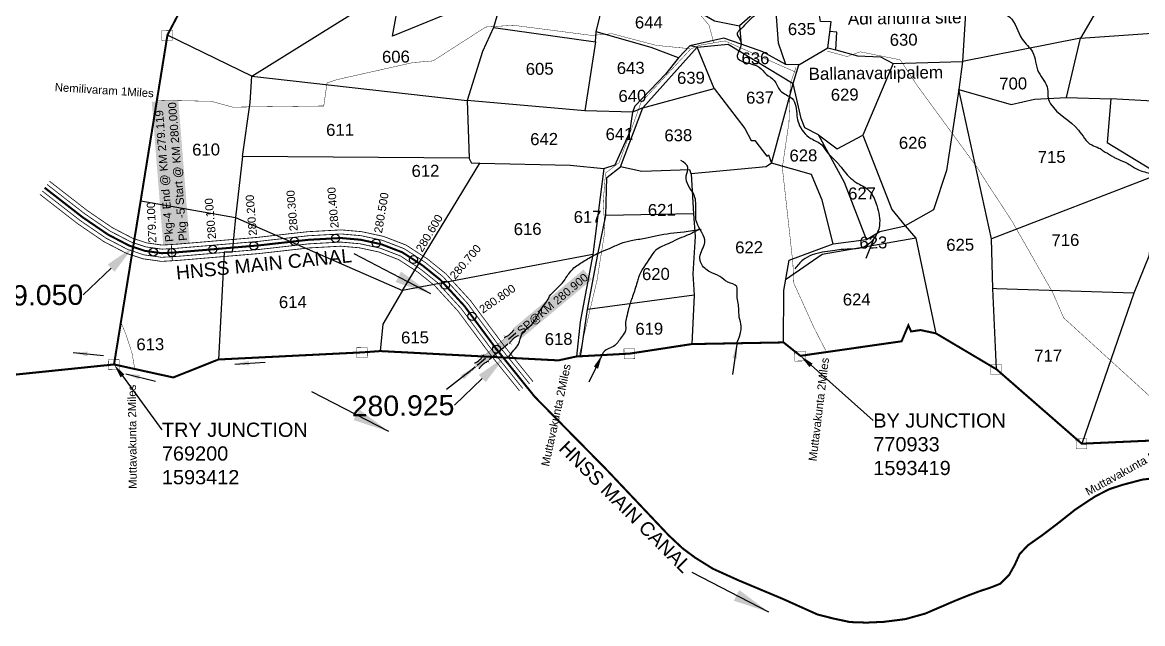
# Model space of a CAD drawing. Header units: feet. Extents: x 767600 to 777544, y 1589691 to 1604539.
# Drawn here: x 769044 to 771798, y 1592758 to 1594237 of the extents above; entities that cross this region are included whole.
import ezdxf
from ezdxf import colors
from ezdxf.entities.mleader import LeaderData, LeaderLine
from ezdxf.enums import TextEntityAlignment as Align
from ezdxf.math import Vec2, Vec3

# ---------------------------------------------------------------- set-up
doc = ezdxf.new("R2010")
doc.units = ezdxf.units.FT
doc.header["$LTSCALE"] = 15
doc.header["$MEASUREMENT"] = 0
doc.header["$PDMODE"] = 32
doc.header["$PDSIZE"] = 20
doc.linetypes.add('ACAD_ISO02W100', pattern=[15, 12, -3])
doc.linetypes.add('HIDDEN2', pattern=[0.1875, 0.125, -0.0625])
for name, color, linetype in [('CANAL1', 7, 'Continuous'), ('CRDS STONES', 7, 'Continuous'), ('CSMark', 72, 'Continuous'), ('PLOT', 7, 'Continuous'), ('PLOT NO', 7, 'Continuous'), ('ROADS', 6, 'Continuous'), ('STRUCTURE', 5, 'Continuous'), ('TANKS-STREAM', 4, 'Continuous'), ('text2', 7, 'Continuous'), ('VILLAGE BOUNDRY', 5, 'HIDDEN2'), ('VILLAGE STONES', 240, 'Continuous')]:
    doc.layers.add(name, color=color, linetype=linetype)
doc.styles.add('CANAL', font='Cambria.ttf')
doc.styles.get("Standard").update_dxf_attribs({"font": 'arial.ttf'})
doc.linetypes.add('DOTS', pattern='A,1e-06,-3,["●",Standard,S=3,R=0,X=-1.25,Y=-1.25],-3', length=6.000001)
doc.dimstyles.new('CRDS', dxfattribs={"dimtxt": 20, "dimasz": 35, "dimexe": 0.18, "dimexo": 0.0625, "dimgap": 0.09, "dimtad": 0, "dimtih": 1, "dimtoh": 1, "dimdec": 0, "dimzin": 2, "dimdsep": 46, "dimtxsty": 'CANAL', "dimcen": 0.09, "dimclrt": 256, "dimadec": 0, "dimazin": 0, "dimtfac": 1, "dimtdec": 0, "dimtofl": 0, "dimtmove": 0, "dimatfit": 3, "dimfxl": 1, "dimtfill": 2, "dimtfillclr": 5, "dimtolj": 1, "dimtzin": 0, "dimarcsym": 0})
doc.dimstyles.get("Standard").update_dxf_attribs({"dimtxt": 0.18, "dimasz": 0.18, "dimexe": 0.18, "dimexo": 0.0625, "dimgap": 0.09, "dimtad": 0, "dimtih": 1, "dimtoh": 1, "dimdec": 4, "dimzin": 0, "dimdsep": 46, "dimtxsty": 'Standard', "dimcen": 0.09, "dimadec": 0, "dimazin": 0, "dimtfac": 1, "dimtdec": 4, "dimtofl": 0, "dimtmove": 0, "dimatfit": 3, "dimfxl": 1, "dimtolj": 1, "dimtzin": 0, "dimarcsym": 0})

# ---------------------------------------------------------------- blocks, each defined once
blk = doc.blocks.new('SP')
at = {"layer": 'STRUCTURE'}
h = blk.add_hatch(dxfattribs=at)
h.set_pattern_fill('DASH', color=256, scale=8, style=0)
edge = h.paths.add_edge_path()
edge.add_spline(control_points=[(769825.7, 1706742.1), (769825.3, 1706741.8), (769823.8, 1706740.8), (769820.9, 1706740.3), (769817, 1706739.7), (769811.4, 1706738.9), (769804, 1706739.7), (769798.4, 1706741), (769795.6, 1706741.6)], knot_values=[0, 0, 0, 0, 1.613557, 5.24513, 8.624976, 13.470124, 22.190216, 30.746377, 30.746377, 30.746377, 30.746377], degree=3, periodic=0)
edge.add_line((769795.6, 1706741.6), (769792.6, 1706739.6))
edge.add_line((769792.6, 1706739.6), (769732.6, 1706739.6))
edge.add_line((769732.6, 1706739.6), (769729.6, 1706741.6))
edge.add_spline(control_points=[(769729.6, 1706741.6), (769726.9, 1706740.9), (769721.3, 1706739.5), (769713.9, 1706738.5), (769708.3, 1706739.1), (769704.4, 1706739.6), (769701.5, 1706740), (769700, 1706741), (769699.5, 1706741.3)], knot_values=[0, 0, 0, 0, 8.556161, 17.276253, 22.121402, 25.501247, 29.13282, 30.746377, 30.746377, 30.746377, 30.746377], degree=3, periodic=0)
edge.add_line((769699.5, 1706741.3), (769699.5, 1706722.1))
edge.add_spline(control_points=[(769699.5, 1706722.1), (769700, 1706722.4), (769701.4, 1706723.4), (769704.3, 1706724), (769708.2, 1706724.5), (769713.8, 1706725.3), (769721.2, 1706724.5), (769726.8, 1706723.3), (769729.6, 1706722.6)], knot_values=[0, 0, 0, 0, 1.613557, 5.24513, 8.624976, 13.470124, 22.190216, 30.746377, 30.746377, 30.746377, 30.746377], degree=3, periodic=0)
edge.add_line((769729.6, 1706722.6), (769732.6, 1706724.6))
edge.add_line((769732.6, 1706724.6), (769792.6, 1706724.6))
edge.add_line((769792.6, 1706724.6), (769795.6, 1706722.6))
edge.add_spline(control_points=[(769795.6, 1706722.6), (769798.4, 1706723.3), (769803.9, 1706724.8), (769811.3, 1706725.8), (769817, 1706725.1), (769820.9, 1706724.7), (769823.8, 1706724.2), (769825.2, 1706723.3), (769825.7, 1706723)], knot_values=[0, 0, 0, 0, 8.556161, 17.276253, 22.121402, 25.501247, 29.13282, 30.746377, 30.746377, 30.746377, 30.746377], degree=3, periodic=0)
edge.add_line((769825.7, 1706723), (769825.7, 1706742.1))
h.paths.add_polyline_path([(769764.2, 1706732.1, -1), (769761.1, 1706732.1, -1)], flags=0)
h.paths.add_polyline_path([(769761.1, 1706732.1, 1), (769764.2, 1706732.1, 1)], flags=16)
at = {"layer": 'STRUCTURE', "const_width": 0.628}
for points in [[(769726.6, 1706747.6), (769726.6, 1706743.6), (769732.6, 1706739.6), (769792.6, 1706739.6), (769798.6, 1706743.6), (769798.6, 1706747.6)], [(769726.6, 1706716.6), (769726.6, 1706720.6), (769732.6, 1706724.6), (769792.6, 1706724.6), (769798.6, 1706720.6), (769798.6, 1706716.6)]]:
    blk.add_lwpolyline(points, dxfattribs=at)
at = {"layer": 'STRUCTURE', "color": 3}
blk.add_lwpolyline([(769732.6, 1706724.6), (769792.6, 1706724.6)], dxfattribs=at)
blk.add_lwpolyline([(769732.6, 1706724.6), (769792.6, 1706724.6)], dxfattribs=at)
at = {"layer": 'STRUCTURE', "color": 0}
blk.add_circle((769762.6, 1706732.1), 1.55, dxfattribs=at)
at = {"layer": 'STRUCTURE'}
for points in [[(769699.5, 1706741.3), (769700.9, 1706740.5), (769704.4, 1706739.6), (769707.8, 1706739.2), (769712.6, 1706738.8), (769721.3, 1706739.7), (769729.6, 1706741.6)], [(769825.7, 1706742.1), (769824.3, 1706741.3), (769820.8, 1706740.3), (769817.5, 1706739.8), (769812.7, 1706739.2), (769804, 1706739.9), (769795.6, 1706741.6)], [(769699.5, 1706722.1), (769700.9, 1706723), (769704.4, 1706724), (769707.7, 1706724.5), (769712.5, 1706725), (769721.2, 1706724.4), (769729.6, 1706722.6)], [(769825.7, 1706723), (769824.3, 1706723.8), (769820.8, 1706724.7), (769817.4, 1706725.1), (769812.6, 1706725.5), (769803.9, 1706724.6), (769795.6, 1706722.6)]]:
    blk.add_spline(points, degree=3, dxfattribs=at)
at = {"layer": 'STRUCTURE', "color": 0}
blk.add_text('STREAM', height=5, dxfattribs=at).set_placement((769684.3, 1706732.1), align=Align.MIDDLE_CENTER)
for points in [[(769727.4, 1706732.1), (769700.8, 1706732.1)], [(769824.4, 1706732.1), (769800.5, 1706732.1)]]:
    blk.add_leader(points, dimstyle='Standard', override={"dimasz": 10, "dimgap": 0.09, "dimtad": 0}, dxfattribs=at)

msp = doc.modelspace()

# ---------------------------------------------------------------- linework, layer by layer
at = {"layer": 'CANAL1', "color": 1, "linetype": 'HIDDEN2', "ltscale": 6, "const_width": 5}
msp.add_lwpolyline([(769098.8, 1593830.1), (769191.7, 1593757.8), (769254.8, 1593714.7), (769307.1, 1593687.5), (769345.1, 1593674.8), (769386.9, 1593669), (769411.7, 1593670.4), (769425.1, 1593671.3), (769623.1, 1593688), (769747, 1593702), (769827.2, 1593706.4), (769875.2, 1593702.2), (769926.3, 1593691.1), (769978.1, 1593671.2), (770027.5, 1593639.1), (770071.5, 1593603.7), (770130.6, 1593539.3), (770209.6, 1593432.8), (770303.7, 1593315.7), (770334.7, 1593284.3), (770480.9, 1593135.8), (770622.8, 1592985.7), (770632.6, 1592975.3), (770667.3, 1592942.8), (770698.6, 1592919.7), (770741.7, 1592892.8), (770804, 1592864.6), (770912.5, 1592819.1), (770998.8, 1592780.3), (771037.9, 1592770.4), (771078.7, 1592761.7), (771119.2, 1592760.4), (771162.1, 1592762.3), (771214.6, 1592769), (771263.5, 1592782.6), (771334.8, 1592813.3), (771372, 1592828.3), (771399.2, 1592838.4), (771423.3, 1592846.3), (771448, 1592856), (771449.8, 1592857.8), (771469.8, 1592878), (771483.6, 1592902.6), (771495.6, 1592929.1), (771515.9, 1592950.6), (771551.7, 1592975.8), (771588.6, 1593003.8), (771632.1, 1593038.3), (771680.7, 1593070.5), (771715.5, 1593088.5), (771747.5, 1593099), (771797.5, 1593112.2), (771845.3, 1593117.7)], dxfattribs=at)
at = {"layer": 'CANAL1', "color": 5, "const_width": 2}
for points in [[(769104.6, 1593838.3), (769197.6, 1593765.9), (769260, 1593723.3), (769311.1, 1593696.7), (769347.4, 1593684.6), (769387.3, 1593679), (769424.4, 1593681.2), (769622.2, 1593697.9), (769746.1, 1593711.9), (769827.4, 1593716.4), (769876.7, 1593712.1), (769929.2, 1593700.7), (769982.7, 1593680.1), (770033.4, 1593647.2), (770078.4, 1593611), (770138.3, 1593545.7), (770219, 1593436.9), (770291, 1593347.5)], [(769093, 1593822), (769185.8, 1593749.7), (769249.7, 1593706.1), (769303.2, 1593678.2), (769342.8, 1593665), (769386.5, 1593658.9), (769425.9, 1593661.3), (769624.1, 1593678), (769747.8, 1593692), (769827.1, 1593696.4), (769873.7, 1593692.3), (769923.4, 1593681.5), (769973.5, 1593662.2), (770021.6, 1593630.9), (770064.7, 1593596.4), (770122.8, 1593532.9), (770203.2, 1593424.6), (770274.3, 1593336.3)]]:
    msp.add_lwpolyline(points, dxfattribs=at)
at = {"layer": 'CANAL1', "color": 1, "const_width": 2}
for points in [[(769110.4, 1593846.4), (769203.5, 1593774), (769265.1, 1593731.9), (769315, 1593705.9), (769349.7, 1593694.4), (769387.7, 1593689), (769423.7, 1593691.2), (769621.2, 1593707.9), (769745.3, 1593721.9), (769827.5, 1593726.4), (769878.2, 1593722), (769932.1, 1593710.3), (769987.2, 1593689.1), (770039.3, 1593655.3), (770085.2, 1593618.4), (770146, 1593552), (770226.9, 1593443), (770299.4, 1593353)], [(769087.2, 1593813.8), (769179.9, 1593741.7), (769244.5, 1593697.5), (769299.3, 1593669), (769340.5, 1593655.3), (769386.1, 1593648.9), (769426.6, 1593651.3), (769625.1, 1593668.1), (769748.7, 1593682), (769826.9, 1593686.3), (769872.2, 1593682.4), (769920.6, 1593671.9), (769969, 1593653.3), (770015.8, 1593622.8), (770057.8, 1593589.1), (770115.1, 1593526.5), (770195.3, 1593418.5), (770266, 1593330.8)]]:
    msp.add_lwpolyline(points, dxfattribs=at)
at = {"layer": 'CSMark', "color": 84, "const_width": 2}
msp.add_lwpolyline([(769410.3, 1593690.4), (769412.7, 1593650.5)], dxfattribs=at)
at = {"layer": 'CSMark', "color": 3}
for p in [(769612.9, 1593687.1), (769713.2, 1593698.1), (769813.8, 1593705.6), (769913.7, 1593693.8), (769366, 1593671.9), (769411.7, 1593670.4), (769512.3, 1593678.6), (770005.4, 1593653.4), (770083.8, 1593590.4), (770149.4, 1593513.8), (770209.6, 1593432.8)]:
    msp.add_point(p, dxfattribs=at)
at = {"layer": 'PLOT'}
for points in [[(772167.2, 1594351.6), (772209.9, 1594601.8), (772101.8, 1594565.2), (771929.4, 1594496.6), (771790.7, 1594445.3), (771744.1, 1594368.8), (771645.2, 1594197.7)], [(770453, 1594189.1), (770454.4, 1594213.5), (770489.7, 1594359), (770383.7, 1594426.9), (770363.7, 1594498.4), (770357.1, 1594522)], [(769607.8, 1594104.4), (769929.5, 1594305.5), (769557.1, 1594504.6)], [(770921.1, 1594133.6), (770902.7, 1594185.9), (770895.1, 1594283.7), (770963.4, 1594368.9), (771008.6, 1594483.9), (770940.7, 1594488.7), (770929.1, 1594494.9), (770880.2, 1594484.8), (770887.4, 1594416.9), (770891.8, 1594350.6), (770838.2, 1594255.3), (770806.6, 1594228.4)], [(770266.7, 1594490.2), (770249, 1594383.2), (770130.7, 1594361.7), (770082.9, 1594255.1), (769954.2, 1594202.9), (769971.2, 1594298.9), (769929.5, 1594305.5)], [(771790.7, 1594445.3), (771710.5, 1594399.7), (771560, 1594418.2), (771348.3, 1594448.6), (771341.6, 1594368.6), (771357.1, 1594359.9), (771363.8, 1594285.7), (771354.9, 1594140.8)], [(770249, 1594383.2), (770201.9, 1594224.2), (770175.3, 1594165), (770137.3, 1594044.3)], [(770952.9, 1594132.5), (771024, 1594174.4), (771032.2, 1594237.9), (771005.8, 1594238.6), (770998.9, 1594283.3), (770978.9, 1594278.8), (770895.1, 1594283.7)], [(770704.8, 1594264.4), (770745.1, 1594240.4), (770806.6, 1594228.4), (770811.1, 1594183.4), (770768.4, 1594198), (770684.7, 1594178.8), (770656.6, 1594150), (770590, 1594175.2), (770454.4, 1594213.5)], [(770201.9, 1594224.2), (770453, 1594189.1), (770426.9, 1594019.2)], [(771645.2, 1594197.7), (771903.9, 1594216.4), (772344.4, 1594043.5), (772344.7, 1593920.4), (772411.1, 1593974.5), (772506.8, 1594011.3), (772344.4, 1594043.5)], [(769585.6, 1593907.1), (769604.2, 1594039.6), (769607.8, 1594104.4), (769400.7, 1594205.5)], [(771024, 1594174.4), (771044.1, 1594169.6), (771046.1, 1594213), (771028.6, 1594214)], [(771610.7, 1594051.8), (771645.2, 1594197.7), (771354.9, 1594140.8)], [(770569.6, 1594026.7), (770702.5, 1594175.5), (770684.7, 1594178.8)], [(770569.6, 1594026.7), (770744.9, 1594074.3), (770702.5, 1594175.5)], [(770702.5, 1594175.5), (770778.7, 1594183.2), (770938.8, 1594086.6), (770952.9, 1594132.5), (770921.1, 1594133.6), (770864.4, 1594164), (770811.1, 1594183.4)], [(771044.1, 1594169.6), (771097, 1594154.4), (771153.3, 1594152.4), (771185, 1594135.3), (771110, 1593959.3)], [(770656.6, 1594150), (770625.1, 1594109.5), (770549.3, 1594030.7), (770543.9, 1594016)], [(771185, 1594135.3), (771354.9, 1594140.8), (771346.4, 1594071.6), (771315.8, 1593872.1), (771284, 1593775.9), (771214.4, 1593736.6)], [(769607.8, 1594104.4), (770137.3, 1594044.3), (770142, 1593903)], [(770915.1, 1593449.6), (770915.5, 1593577.4), (770928.9, 1593652.2), (771036.9, 1593692.4), (771010, 1593799.6), (770984.2, 1593862.7), (770885.6, 1593890.1), (770938.8, 1594086.6)], [(771119.1, 1593702.8), (771065, 1593842.6), (771000.7, 1593960.2), (770967.9, 1593977.5), (770958.1, 1594000.1), (770938.8, 1594086.6)], [(770744.9, 1594074.3), (770820, 1593975.9), (770835.6, 1593946.6), (770844.9, 1593946.4), (770874.5, 1593907.5), (770878.6, 1593910.8), (770885.6, 1593890.1), (770872.6, 1593881.3), (770687.9, 1593864), (770685, 1593873.8), (770566.6, 1593869.7)], [(771438.6, 1593383.5), (771429.8, 1593582.2), (771426.1, 1593704.3), (771346.4, 1594071.6), (771474.9, 1594035.2), (771531.9, 1594047.9), (771610.7, 1594051.8), (771719.3, 1594048.4), (771710.9, 1593941.6), (771838.3, 1593863.5), (771426.1, 1593704.3)], [(770545.9, 1594015.9), (770426.9, 1594019.2), (770137.3, 1594044.3)], [(770416.2, 1593414.3), (770433.5, 1593530.3), (770458.3, 1593666.1), (770478.2, 1593761.4), (770480.6, 1593855.5), (770514.8, 1593881.5), (770569.6, 1594026.7), (770543.9, 1594016.3), (770536.5, 1593966.1), (770500.1, 1593885.8), (770472.9, 1593876.4)], [(772048.9, 1593624.4), (772074.8, 1593800.7), (772199.2, 1593769.4), (772344.7, 1593920.4), (772256.3, 1593941.1), (772252.1, 1593925.5), (772058.9, 1594029.6), (771719.3, 1594048.4)], [(771000.7, 1593960.2), (771046.7, 1593925.5), (771110, 1593959.3), (771181.2, 1593776.6), (771214.4, 1593736.6)], [(769978.9, 1593577.7), (770168.4, 1593890.5), (770148.9, 1593889.7), (770142, 1593903), (769585.6, 1593907.1), (769568.2, 1593756.7)], [(770168.4, 1593890.5), (770391, 1593885.7), (770473.7, 1593877), (770446.2, 1593665.5), (769978.9, 1593577.7)], [(770687.9, 1593864), (770693.9, 1593765.6), (770478.2, 1593761.4)], [(770566.6, 1593869.7), (770514.8, 1593881.5)], [(771838.3, 1593863.5), (771813, 1593662.1), (771776.1, 1593570.9), (771438.8, 1593581.2)], [(769335.4, 1593797.9), (769568.2, 1593756.7), (769560.2, 1593671.6), (769540.5, 1593671.9), (769526.1, 1593407.6)], [(769568.2, 1593756.7), (769978.9, 1593577.7), (769929.9, 1593494.4), (769924, 1593428.3)], [(770693.9, 1593765.6), (770698.3, 1593710.4), (770692.1, 1593618.5), (770695.3, 1593566), (770433.5, 1593530.3)], [(771036.9, 1593692.4), (771119.1, 1593702.8), (771151.7, 1593722.4), (771214.4, 1593736.6), (771240.5, 1593706), (771010.4, 1593665.9), (770920.3, 1593603.6)], [(771137.2, 1593705.4), (771117.5, 1593656.4)], [(771240.5, 1593706), (771289.9, 1593471.8)], [(770446.2, 1593665.5), (770415, 1593500.6), (770406.1, 1593415)], [(771438.8, 1593581.2), (771429.8, 1593582.2)], [(770695.3, 1593566), (770689.5, 1593445.5)], [(771776.1, 1593570.9), (771648.2, 1593200.5)]]:
    msp.add_lwpolyline(points, dxfattribs=at)
at = {"layer": 'ROADS', "linetype": 'HIDDEN2', "ltscale": 10, "const_width": 1}
for points in [[(769591.4, 1594819.2), (769790.3, 1594772.1), (769943.6, 1594702.1), (770018.3, 1594665.3), (770254.7, 1594578.5), (770325.1, 1594526.8), (770405.3, 1594441.2), (770477, 1594383.2), (770645.1, 1594300), (770699.1, 1594268.9), (770732.1, 1594229.8), (770743.5, 1594186.7)], [(770412.7, 1593416.4), (770456.5, 1593601.6), (770475.9, 1593722.7), (770472.1, 1593797.4), (770477.5, 1593866.1), (770510.8, 1593891.6), (770554.4, 1594010.4), (770564.3, 1594039), (770686.6, 1594170.8), (770707.9, 1594180.3), (770771.2, 1594191.2), (770946.3, 1594113.9)], [(769320.3, 1593384.7), (769313.7, 1593423.1), (769298.6, 1593469.4), (769286.5, 1593498.9)]]:
    msp.add_lwpolyline(points, dxfattribs=at)
at = {"layer": 'ROADS', "linetype": 'DOTS', "ltscale": 0.5, "const_width": 1}
for points in [[(769373.3, 1594045.4), (769508.1, 1594042.7), (769561.5, 1594028.3), (769785, 1594031.2), (769793.1, 1594088), (769818.7, 1594096.3), (770004, 1594137.9), (770053.6, 1594142.1), (770182.9, 1594225.3), (770251.1, 1594229.7), (770443.9, 1594204.7), (770493.7, 1594208.9), (770602, 1594180.3), (770684.5, 1594172.1)], [(771021.7, 1594166.4), (771071.2, 1594152.9), (771103.9, 1594164.4), (771201.9, 1594144.8), (771245.9, 1594078.4), (771391.2, 1593879.7), (771416.2, 1593840.3), (771477, 1593747.5), (771576.7, 1593572.6), (771603.8, 1593510), (771732.4, 1593392.8), (771913.3, 1593227.9)], [(770945.7, 1594125.9), (770931.7, 1594086.1), (770928.5, 1593991.3), (770912.2, 1593879.6), (770938.1, 1593645.6), (770940.3, 1593595.6), (770990, 1593485.8), (771018.7, 1593429.9)]]:
    msp.add_lwpolyline(points, dxfattribs=at)
at = {"layer": 'TANKS-STREAM'}
for points in [[(770988.2, 1594691), (771002.3, 1594672.3), (771007.6, 1594650.4), (771014.1, 1594633.5), (771015.5, 1594622.8), (771015.1, 1594604.5), (771011.6, 1594581.8), (771008.1, 1594559.7), (771006.7, 1594521.3), (771009.1, 1594488), (771041, 1594453.5), (771056.3, 1594439.8), (771079.8, 1594425.6), (771100.8, 1594416.5), (771112.1, 1594415.4), (771128.4, 1594423.7), (771139.7, 1594428.3), (771159.1, 1594436.7), (771169.2, 1594438.1), (771180.1, 1594418.8), (771194, 1594418.3), (771214.2, 1594417.3), (771233.7, 1594415.7), (771255.9, 1594406.5), (771275, 1594393.5), (771285.2, 1594383), (771306.1, 1594373.8), (771327, 1594368.4), (771354.2, 1594358.1), (771375, 1594358.3), (771431.1, 1594277.5), (771441.9, 1594267), (771471.1, 1594249.7), (771502.1, 1594195.4), (771527.1, 1594164.2), (771542.2, 1594114.3), (771564.2, 1594073.1), (771565.7, 1594050.4), (771571.6, 1594036.7), (771640, 1593971.9), (771672.6, 1593935.2), (771690.3, 1593927.8), (771701.1, 1593921), (771721.4, 1593908.7), (771729.7, 1593903.8), (771755, 1593892.8), (771767.7, 1593885.4), (771788.1, 1593873.7), (771819, 1593865.3), (771838.6, 1593859.9), (771896.5, 1593840.2), (771910.4, 1593837.9), (771940.1, 1593833.9), (771992, 1593818.8), (772011.6, 1593812.8), (772033.1, 1593801.1), (772066.1, 1593788.9), (772087, 1593779.1), (772145.2, 1593705.9), (772165.3, 1593686.4), (772191.2, 1593658.4), (772207.1, 1593636.6), (772235.9, 1593603.7), (772255.3, 1593580.6), (772284.9, 1593543.4), (772293.7, 1593465.2), (772303.2, 1593444.8), (772313.3, 1593433.6), (772347.8, 1593397.9), (772368.8, 1593365.6), (772380.3, 1593348.7), (772360.7, 1593231.1), (772359.5, 1593212.7), (772359.8, 1593189.3), (772358, 1593165.9), (772355.4, 1593147.4), (772355.6, 1593129), (772359.5, 1593105.7), (772347.5, 1593097)], [(771009, 1594486.8), (771007.1, 1594475.7), (770998.2, 1594461.3), (770986.2, 1594441.9), (770982.3, 1594433.8), (770981.6, 1594410.4), (770965.6, 1594389.9), (770957.7, 1594373.6), (770953.8, 1594361.4), (770940.8, 1594343), (770932.9, 1594322.6), (770926, 1594312.4), (770906.9, 1594296.9), (770890.7, 1594289.6), (770875.5, 1594287.4), (770865.6, 1594274.1), (770833.4, 1594244.2), (770823.4, 1594234), (770806.4, 1594216.5), (770801.4, 1594210.4), (770808.7, 1594193.2), (770810.9, 1594184.1), (770801.1, 1594152.5), (770855.3, 1594126.5), (770872.8, 1594109.5), (770892.3, 1594093.5), (770906.8, 1594069.4), (770922.2, 1594058.4), (770936.5, 1594049.5), (770948.2, 1594007), (770952.5, 1593987.8), (770982.5, 1593951.3), (771009.1, 1593935.4), (771022.6, 1593917.3), (771043.1, 1593896.3), (771060.7, 1593875.2), (771093.6, 1593843.2), (771124.3, 1593824.3), (771137.7, 1593804.2), (771144.1, 1593786.1), (771150.8, 1593736.5), (771114, 1593684.8), (771057.2, 1593678), (771035.9, 1593674.7), (771010.6, 1593671.3), (770963.1, 1593652.4), (770943.1, 1593630.9)], [(770799.1, 1593445.7), (770808.8, 1593470.2), (770810.5, 1593477.5), (770811.2, 1593489.3), (770806.4, 1593511.8), (770805.2, 1593533.5), (770801.1, 1593568.7), (770800, 1593586.8), (770778.1, 1593598.2), (770758.9, 1593611.6), (770734.3, 1593623), (770712.3, 1593644.4), (770709.4, 1593659.8), (770721.6, 1593695.6), (770701.9, 1593744.2), (770699.6, 1593780.3), (770694.7, 1593813.7), (770681.7, 1593834.4), (770676, 1593859.6), (770680.2, 1593879.6), (770662.8, 1593897.4)], [(770238.9, 1593413.3), (770252.3, 1593430.7), (770263.9, 1593445.3), (770272.6, 1593471.7), (770286.9, 1593485.4), (770303.9, 1593503.7), (770317.1, 1593528.3), (770332.3, 1593549.3), (770340.2, 1593563), (770371.5, 1593595.9), (770383.1, 1593612.3), (770402.7, 1593635.2), (770416.1, 1593644.4), (770444, 1593661.1), (770462, 1593670.3), (770487.2, 1593680.6), (770514.2, 1593692.7), (770540.4, 1593700.3), (770574.7, 1593706.2), (770604.5, 1593712.9), (770670.5, 1593721.9), (770712.9, 1593727.8)], [(770707.5, 1593727.8), (770680.5, 1593713.9), (770658.9, 1593705.4), (770636.4, 1593694.3), (770600.4, 1593675.7), (770588, 1593659.3), (770558.7, 1593609.2), (770555.3, 1593597.4), (770544, 1593562.9), (770534.4, 1593532.9), (770529.2, 1593511.1), (770526.7, 1593495.7), (770526.9, 1593479.5), (770518.1, 1593464.9), (770500.2, 1593442), (770473.3, 1593426.3), (770468.9, 1593419)]]:
    msp.add_spline(points, degree=3, dxfattribs=at)
at = {"layer": 'VILLAGE BOUNDRY', "linetype": 'ACAD_ISO02W100', "lineweight": -2, "ltscale": 0.2, "const_width": 5}
for points in [[(771931.5, 1593213.2), (771648.2, 1593200.5), (771438.6, 1593383.5), (771289.9, 1593471.8), (771251.7, 1593480), (771228.7, 1593476.5), (771222, 1593491.7), (771205.4, 1593452.4), (770956.6, 1593416.6), (770915.1, 1593449.6), (770689.5, 1593445.5), (770537, 1593422.1), (770406.1, 1593415), (770361.7, 1593405.4), (769924, 1593428.3), (769879.5, 1593425.1), (769526.1, 1593407.6), (769415.1, 1593363.4), (769269.4, 1593395.4), (769336, 1593804.7), (769400.7, 1594205.5), (769557.1, 1594504.6)], [(769269.4, 1593395.4), (768997.4, 1593367.4)]]:
    msp.add_lwpolyline(points, dxfattribs=at)
at = {"layer": 'VILLAGE STONES', "const_width": 0.979}
for points in [[(769386.6, 1594217), (769413.1, 1594217.4), (769413.4, 1594193), (769386.9, 1594192.7)], [(769865.4, 1593436.6), (769891.9, 1593437), (769892.2, 1593412.6), (769865.7, 1593412.3)], [(770522.9, 1593433.6), (770549.4, 1593433.9), (770549.7, 1593409.6), (770523.2, 1593409.2)], [(770942.5, 1593428.1), (770969, 1593428.4), (770969.3, 1593404.1), (770942.8, 1593403.7)], [(769255.3, 1593406.9), (769281.8, 1593407.2), (769282.2, 1593382.9), (769255.6, 1593382.5)], [(771424.5, 1593395), (771451, 1593395.3), (771451.3, 1593371), (771424.8, 1593370.6)], [(771634.1, 1593212), (771660.6, 1593212.3), (771660.9, 1593188), (771634.4, 1593187.6)]]:
    msp.add_lwpolyline(points, close=True, dxfattribs=at)

# ---------------------------------------------------------------- block references
at = {"layer": 'STRUCTURE', "color": 0, "rotation": 39.9476258951739}
msp.add_blockref('SP', (1275955.9, -209256.8), dxfattribs=at)

# ---------------------------------------------------------------- texts
at = {"layer": 'CSMark', "color": 1}
for s, rotation, p in [('280.400', 94.8218, (769811.9, 1593730.8)), ('280.100', 94.8218, (769510.4, 1593703.7)), ('280.200', 94.8218, (769611, 1593712.2)), ('280.300', 94.8218, (769711.3, 1593723.3)), ('280.500', 80.4792, (769918.1, 1593718.6)), ('279.100', 92.4037, (769363.8, 1593694.2)), ('280.600', 59.261, (770018.5, 1593675)), ('280.700', 49.5198, (770100.3, 1593609.4)), ('280.800', 34.911, (770170.2, 1593528.1))]:
    msp.add_text(s, height=20, rotation=rotation, dxfattribs=at).set_placement(p, align=Align.MIDDLE_LEFT)
at = {"layer": 'PLOT NO'}
for s, p in [('644', (770584, 1594236.9)), ('635', (770960.1, 1594220.5)), ('630', (771210.4, 1594194.1)), ('606', (769962.3, 1594152.4)), ('636', (770846.1, 1594148.5)), ('605', (770315.7, 1594122.5)), ('643', (770539.5, 1594124.8)), ('639', (770687.5, 1594100.5)), ('700', (771479.7, 1594086.4)), ('640', (770543.6, 1594056)), ('637', (770857.2, 1594051.9)), ('629', (771065.5, 1594059.1)), ('611', (769825, 1593972.5)), ('641', (770512, 1593962.2)), ('638', (770656.5, 1593959.1)), ('642', (770326.7, 1593949.9)), ('626', (771232.9, 1593940.8)), ('610', (769495.7, 1593924)), ('628', (770964, 1593909.5)), ('715', (771574.2, 1593905.8)), ('612', (770035, 1593871.7)), ('627', (771108.1, 1593816.2)), ('621', (770615.8, 1593775.5)), ('617', (770433.5, 1593758.4)), ('616', (770286.1, 1593728.6)), ('622', (770830.5, 1593683.6)), ('623', (771135.9, 1593695.3)), ('625', (771349.4, 1593689.8)), ('716', (771608, 1593701.3)), ('620', (770601.4, 1593617.9)), ('614', (769708.9, 1593549)), ('624', (771095, 1593555.4)), ('615', (770009.2, 1593461.8)), ('618', (770362.3, 1593458)), ('619', (770585.1, 1593483.2)), ('613', (769358.5, 1593445.1)), ('717', (771565.7, 1593417.1))]:
    msp.add_text(s, height=29.37, rotation=0.7405, dxfattribs=at).set_placement(p, align=Align.MIDDLE_CENTER)
at = {"layer": 'STRUCTURE', "color": 5, "char_height": 20, "attachment_point": 1, "bg_fill": 1, "box_fill_scale": 1.3, "bg_fill_color": 7, "bg_fill_true_color": 16777215, "bg_fill_transparency": 4390977}
for s, insert, width, rotation in [('Pkg-4 End @ KM 279.119\\PPkg -5 Start @ KM 280.000', (769395.7, 1593695.9), 340.937, 94.5463), ('\\pi0.72756;SP@KM 280.900', (770257.5, 1593482.3), 215.166, 39.8652)]:
    msp.add_mtext(s, dxfattribs=dict(at, insert=insert, width=width, rotation=rotation))
at = {"layer": 'text2'}
for s, rotation, p in [('Nemilivaram 1Miles', 356.386, (769123.2, 1594067.8)), ('Muttavakunta 2Miles', 77.8125, (770338.4, 1593143.4)), ('Muttavakunta 2Miles', 83.0141, (770996, 1593156.5)), ('Muttavakunta 2Miles', 90.4943, (769325.4, 1593089.4)), ('Muttavakunta 3Miles', 29.0761, (771664.1, 1593072))]:
    msp.add_text(s, height=20, rotation=rotation, dxfattribs=at).set_placement(p)
at = {"layer": 'VILLAGE STONES', "color": 0}
for s, p in [('Adi andhra site', (771073.4, 1594231.1)), ('Ballanavanipalem', (770976.8, 1594095.1))]:
    msp.add_text(s, height=30, rotation=0.7405, dxfattribs=at).set_placement(p)
at = {"layer": 'VILLAGE STONES'}
for rotation, p in [(5.6681, (769423.4, 1593604.2)), (315.0589, (770360.6, 1593186.4))]:
    msp.add_text('HNSS MAIN CANAL', height=33.904, rotation=rotation, dxfattribs=at).set_placement(p)

# ---------------------------------------------------------------- leaders
at = {"layer": 'CRDS STONES', "color": 1}
ml = msp.add_multileader_mtext('Standard', dxfattribs=at)
ml.set_content('BY JUNCTION\\P770933\\P1593419', color=1)
ml.set_leader_properties()
ml.build(insert=Vec2(0, 0))
ml.multileader.update_dxf_attribs({"dogleg_length": 0.36, "arrow_head_size": 35})
ctx = ml.context
ctx.base_point, ctx.char_height, ctx.arrow_head_size, ctx.landing_gap_size, ctx.plane_origin = Vec3(771135.7, 1593257.2), 35, 35, 0.09, Vec3(771175.3, 1593525.7)
notes = []
notes.append((ctx, [(0, (1, 1, 0), (771135.7, 1593257.2), (1, 0), 1.396927018504357e-11, [(0, [(770956.6, 1593416.6)], 0, [])])]))
ctx.mtext.insert, ctx.mtext.flow_direction = Vec3(771135.8, 1593275), 5
ml = msp.add_multileader_mtext('Standard', dxfattribs=at)
ml.set_content('TRY JUNCTION\\P769200\\P1593412', color=1)
ml.set_leader_properties()
ml.build(insert=Vec2(0, 0))
ml.multileader.update_dxf_attribs({"dogleg_length": 0.36, "arrow_head_size": 35})
ctx = ml.context
ctx.base_point, ctx.char_height, ctx.arrow_head_size, ctx.landing_gap_size, ctx.plane_origin = Vec3(769387, 1593234.5), 35, 35, 0.09, Vec3(769438.8, 1593098.7)
notes.append((ctx, [(0, (1, 1, 0), (769387, 1593234.5), (1, 0), 1.396927018504357e-11, [(0, [(769269.4, 1593395.4)], 0, [])])]))
ctx.mtext.insert, ctx.mtext.flow_direction = Vec3(769387.1, 1593252.3), 5
at = {"layer": 'PLOT', "color": 5}
for points, override in [([(770800.1, 1593445), (770789.7, 1593370.8)], {"dimgap": 0.09, "dimtad": 0}), ([(769169.1, 1593424.6), (769243.7, 1593417.2)], {"dimgap": 0.09, "dimtad": 0}), ([(770469.3, 1593419), (770436.6, 1593351.5)], {"dimgap": 0.09, "dimtad": 0}), ([(769566.5, 1593396.5), (769641.3, 1593401)], {"dimgap": 0.09, "dimtad": 0}), ([(769298.3, 1593372.4), (769371.1, 1593354.4)], {"dimgap": 0.09, "dimtad": 0}), ([(770157.1, 1593388.6), (770086.8, 1593333.5)], {"dimasz": 40, "dimgap": 0.09, "dimtad": 0})]:
    msp.add_leader(points, dimstyle='CRDS', override=override, dxfattribs=at)
at = {"layer": 'VILLAGE STONES'}
for points in [[(770048.3, 1593569.4), (769859.3, 1593667.5)], [(769944.9, 1593230.2), (769756, 1593328.3)], [(770879.4, 1592785.9), (770690.5, 1592884)]]:
    msp.add_leader(points, dimstyle='Standard', override={"dimasz": 90, "dimgap": 0.09, "dimtad": 0, "dimtfill": 2, "dimtfillclr": 5}, dxfattribs=at)
at = {"layer": 'VILLAGE STONES', "color": 1}
ml = msp.add_multileader_mtext('Standard', dxfattribs=at)
ml.set_content('279.050', color=1)
ml.set_leader_properties()
ml.build(insert=Vec2(0, 0))
ml.multileader.update_dxf_attribs({"dogleg_length": 0.36, "arrow_head_size": 75})
ctx = ml.context
ctx.base_point, ctx.char_height, ctx.arrow_head_size, ctx.landing_gap_size, ctx.plane_origin, ctx.plane_x_axis, ctx.plane_y_axis = Vec3(768946.5, 1593563.9), 50, 75, 0.0498, Vec3(769634.2, 1593726.8), Vec3(0.999936, 0.011314), Vec3(-0.011314, 0.999936)
ctx.text_align_type = 2
notes.append((ctx, [(1, (1, 1, 0), (769193.7, 1593566.7), (-0.999936, -0.011314), 7.733052732383381e-12, [(0, [(769316.5, 1593684.3)], 0, [])])]))
ctx.mtext.insert, ctx.mtext.text_direction, ctx.mtext.rotation, ctx.mtext.alignment, ctx.mtext.flow_direction = Vec3(769193.4, 1593592.2), Vec3(0.999936, 0.011314), 0.011314, 3, 5
ml = msp.add_multileader_mtext('Standard', dxfattribs=at)
ml.set_content('280.925', color=1)
ml.set_leader_properties()
ml.build(insert=Vec2(0, 0))
ml.multileader.update_dxf_attribs({"dogleg_length": 0.36, "arrow_head_size": 75})
ctx = ml.context
ctx.base_point, ctx.char_height, ctx.arrow_head_size, ctx.landing_gap_size, ctx.plane_origin, ctx.plane_x_axis, ctx.plane_y_axis = Vec3(769858.4, 1593292.4), 50, 75, 0.0498, Vec3(770546.5, 1593455.3), Vec3(0.999936, 0.011314), Vec3(-0.011314, 0.999936)
ctx.text_align_type = 2
notes.append((ctx, [(1, (1, 1, 0), (770106.1, 1593295.2), (-0.999936, -0.011314), 7.733052732383381e-12, [(0, [(770228.8, 1593412.8)], 0, [])])]))
ctx.mtext.insert, ctx.mtext.text_direction, ctx.mtext.rotation, ctx.mtext.alignment, ctx.mtext.flow_direction = Vec3(770105.8, 1593320.6), Vec3(0.999936, 0.011314), 0.011314, 3, 5
for ctx, leaders in notes:
    for number, flags, end, landing, length, lines in leaders:
        leader = LeaderData()
        leader.index, (leader.has_last_leader_line, leader.has_dogleg_vector, leader.attachment_direction) = number, flags
        leader.last_leader_point, leader.dogleg_vector, leader.dogleg_length = Vec3(end), Vec3(landing), length
        for number, points, colour, breaks in lines:
            line = LeaderLine()
            line.index, line.vertices, line.color, line.breaks = number, Vec3.list(points), colors.encode_raw_color(colour), breaks
            leader.lines.append(line)
        ctx.leaders.append(leader)

doc.saveas('drawing.dxf')
